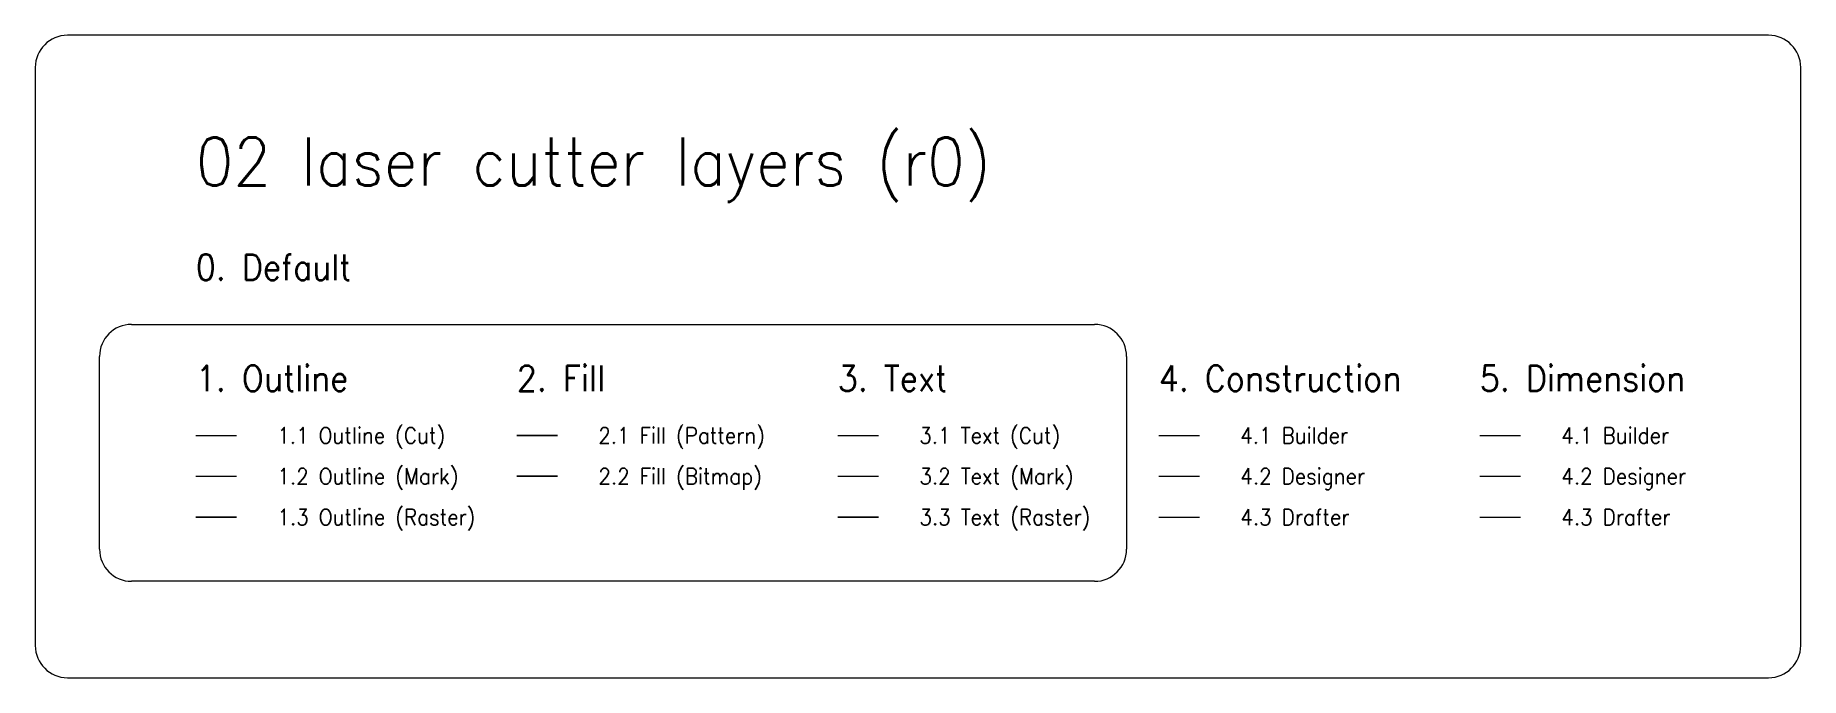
# Model space of a CAD drawing. Header units: millimetres. Extents: x -5 to 50, y -5 to 15.
import ezdxf
from ezdxf.enums import TextEntityAlignment as Align

# ---------------------------------------------------------------- set-up
doc = ezdxf.new("R2010")
doc.units = ezdxf.units.MM
doc.layers.get('0').update_dxf_attribs({"color": 6, "lineweight": 13, "true_color": 0xff00ff, "plot": 0})
for name, color, linetype, lineweight, true_color, plot in [('01. Outline', 6, 'Continuous', 13, 0xff00ff, False), ('02. Fill', 6, 'Continuous', 13, 0xff00ff, False), ('03. Text', 6, 'Continuous', 13, 0xff00ff, False), ('04. Construction', 6, 'Continuous', 13, 0xff00ff, False), ('04. Construction ... 4.1 Builder', 3, 'Continuous', 13, 0x00ff00, False), ('04. Construction ... 4.2 Designer', 3, 'Continuous', 13, 0x00ff00, False), ('04. Construction ... 4.3 Drafter', 3, 'Continuous', 13, 0x00ff00, False), ('05. Dimension', 6, 'Continuous', 13, 0xff00ff, False), ('05. Dimension ... 5.1 Builder', 4, 'Continuous', 9, 0x00ffff, False), ('05. Dimension ... 5.2 Designer', 4, 'Continuous', 9, 0x00ffff, False), ('05. Dimension ... 5.3 Drafter', 4, 'Continuous', 9, 0x00ffff, False)]:
    doc.layers.add(name, color=color, linetype=linetype, lineweight=lineweight, true_color=true_color, plot=plot)
for name, color, linetype, lineweight, true_color in [('01. Outline ... 1.1 Outline (Cut)', 1, 'Continuous', 5, 0xff0000), ('01. Outline ... 1.2 Outline (Mark)', 5, 'Continuous', 0, 0x0000ff), ('01. Outline ... 1.3 Outline (Raster)', 18, 'Continuous', 25, 0x000000), ('02. Fill ... 2.1 Fill (Pattern)', 18, 'Continuous', 25, 0x000000), ('02. Fill ... 2.2 Fill (Bitmap)', 18, 'Continuous', 25, 0x000000), ('03. Text ... 3.1 Text (Cut)', 1, 'Continuous', 0, 0xff0000), ('03. Text ... 3.2 Text (Mark)', 5, 'Continuous', 0, 0x0000ff), ('03. Text ... 3.3 Text (Raster)', 18, 'Continuous', 25, 0x000000)]:
    doc.layers.add(name, color=color, linetype=linetype, lineweight=lineweight, true_color=true_color)
doc.styles.add('textstyle15', font='Standard')
doc.styles.add('textstyle16', font='Standard')
doc.styles.add('textstyle17', font='Standard')
doc.styles.add('textstyle18', font='Standard')
doc.styles.add('textstyle19', font='Standard')
doc.styles.add('textstyle20', font='Standard')
doc.styles.add('textstyle21', font='Standard')
doc.styles.add('textstyle22', font='Standard')
doc.styles.add('textstyle23', font='Standard')
doc.styles.add('textstyle24', font='Standard')
doc.styles.add('textstyle25', font='Standard')
doc.styles.add('textstyle26', font='Standard')
doc.styles.add('textstyle27', font='Standard')
doc.styles.add('textstyle28', font='Standard')
doc.styles.add('textstyle29', font='Standard')
doc.styles.add('textstyle30', font='Standard')
doc.styles.add('textstyle31', font='Standard')
doc.styles.add('textstyle32', font='Standard')
doc.styles.add('textstyle33', font='Standard')
doc.styles.add('textstyle34', font='Standard')
doc.styles.add('textstyle35', font='Standard')

msp = doc.modelspace()

# ---------------------------------------------------------------- linework, layer by layer
at = {"layer": '01. Outline ... 1.1 Outline (Cut)'}
for p, q in [((49, 15), (-4, 15)), ((-5, 14), (-5, -4)), ((50, -4), (50, 14)), ((0, 2.54), (1.27, 2.54)), ((-4, -5), (49, -5))]:
    msp.add_line(p, q, dxfattribs=at)
for centre, start, end in [((-4, 14), 90, 180), ((49, 14), 0, 90), ((-4, -4), 180, 270), ((49, -4), 270, 0)]:
    msp.add_arc(centre, 1, start, end, dxfattribs=at)
at = {"layer": '01. Outline ... 1.2 Outline (Mark)'}
for p, q in [((-2, 6), (28, 6)), ((-3, -1), (-3, 5)), ((29, 5), (29, -1)), ((0, 1.27), (1.27, 1.27)), ((28, -2), (-2, -2))]:
    msp.add_line(p, q, dxfattribs=at)
for centre, start, end in [((-2, 5), 90, 180), ((28, 5), 0, 90), ((-2, -1), 180, 270), ((28, -1), 270, 0)]:
    msp.add_arc(centre, 1, start, end, dxfattribs=at)
at = {"layer": '01. Outline ... 1.3 Outline (Raster)'}
msp.add_line((0, 0), (1.27, 0), dxfattribs=at)
at = {"layer": '02. Fill ... 2.1 Fill (Pattern)'}
msp.add_line((10, 2.54), (11.27, 2.54), dxfattribs=at)
at = {"layer": '02. Fill ... 2.2 Fill (Bitmap)'}
msp.add_line((10, 1.27), (11.27, 1.27), dxfattribs=at)
at = {"layer": '03. Text ... 3.1 Text (Cut)'}
msp.add_line((20, 2.54), (21.27, 2.54), dxfattribs=at)
at = {"layer": '03. Text ... 3.2 Text (Mark)'}
msp.add_line((20, 1.27), (21.27, 1.27), dxfattribs=at)
at = {"layer": '03. Text ... 3.3 Text (Raster)'}
msp.add_line((20, 0), (21.27, 0), dxfattribs=at)
at = {"layer": '04. Construction ... 4.1 Builder'}
msp.add_line((30, 2.54), (31.27, 2.54), dxfattribs=at)
at = {"layer": '04. Construction ... 4.2 Designer'}
msp.add_line((30, 1.27), (31.27, 1.27), dxfattribs=at)
at = {"layer": '04. Construction ... 4.3 Drafter'}
msp.add_line((30, 0), (31.27, 0), dxfattribs=at)
at = {"layer": '05. Dimension ... 5.1 Builder'}
msp.add_line((40, 2.54), (41.27, 2.54), dxfattribs=at)
at = {"layer": '05. Dimension ... 5.2 Designer'}
msp.add_line((40, 1.27), (41.27, 1.27), dxfattribs=at)
at = {"layer": '05. Dimension ... 5.3 Drafter'}
msp.add_line((40, 0), (41.27, 0), dxfattribs=at)

# ---------------------------------------------------------------- texts
at = {"style": 'textstyle29'}
msp.add_text('0. Default', height=0.8, dxfattribs=at).set_placement((0, 7.78), align=Align.MIDDLE_LEFT)
at = {"layer": '01. Outline', "style": 'textstyle31'}
msp.add_text('1. Outline', height=0.8, dxfattribs=at).set_placement((0, 4.32), align=Align.MIDDLE_LEFT)
at = {"layer": '02. Fill', "style": 'textstyle32'}
msp.add_text('2. Fill', height=0.8, dxfattribs=at).set_placement((10, 4.32), align=Align.MIDDLE_LEFT)
at = {"layer": '03. Text', "style": 'textstyle35'}
msp.add_text('3. Text', height=0.8, dxfattribs=at).set_placement((20, 4.32), align=Align.MIDDLE_LEFT)
at = {"layer": '03. Text ... 3.2 Text (Mark)', "style": 'textstyle30'}
msp.add_text('02 laser cutter layers (r0)', height=1.5, dxfattribs=at).set_placement((0, 10.32))
at = {"layer": '03. Text ... 3.2 Text (Mark)'}
for s, style, p in [('1.1 Outline (Cut)', 'textstyle15', (2.54, 2.54)), ('2.1 Fill (Pattern)', 'textstyle17', (12.54, 2.54)), ('3.1 Text (Cut)', 'textstyle16', (22.54, 2.54)), ('1.2 Outline (Mark)', 'textstyle24', (2.543, 1.27)), ('2.2 Fill (Bitmap)', 'textstyle26', (12.543, 1.27)), ('3.2 Text (Mark)', 'textstyle25', (22.543, 1.27)), ('1.3 Outline (Raster)', 'textstyle20', (2.543, 0)), ('3.3 Text (Raster)', 'textstyle21', (22.543, 0))]:
    msp.add_text(s, height=0.5, dxfattribs=dict(at, style=style)).set_placement(p, align=Align.MIDDLE_LEFT)
at = {"layer": '04. Construction', "style": 'textstyle33'}
msp.add_text('4. Construction', height=0.8, dxfattribs=at).set_placement((30, 4.32), align=Align.MIDDLE_LEFT)
at = {"layer": '04. Construction ... 4.1 Builder'}
for s, style, p in [('4.1 Builder', 'textstyle18', (32.54, 2.54)), ('4.1 Builder', 'textstyle19', (42.54, 2.54)), ('4.2 Designer', 'textstyle27', (32.543, 1.27)), ('4.2 Designer', 'textstyle28', (42.543, 1.27)), ('4.3 Drafter', 'textstyle22', (32.543, 0)), ('4.3 Drafter', 'textstyle23', (42.543, 0))]:
    msp.add_text(s, height=0.5, dxfattribs=dict(at, style=style)).set_placement(p, align=Align.MIDDLE_LEFT)
at = {"layer": '05. Dimension', "style": 'textstyle34'}
msp.add_text('5. Dimension', height=0.8, dxfattribs=at).set_placement((40, 4.32), align=Align.MIDDLE_LEFT)

doc.saveas('drawing.dxf')
